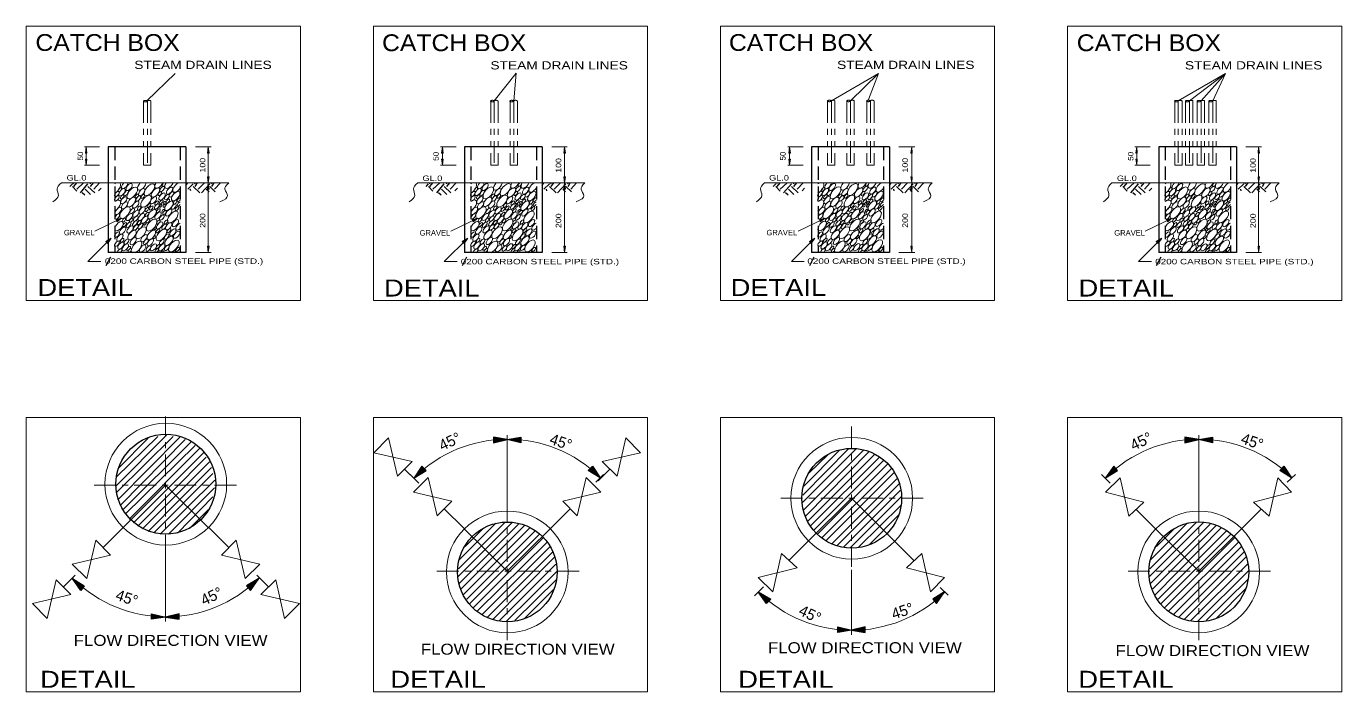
# Model space of a CAD drawing. Header units: inches. Extents: x 116 to 154.7, y -26.6 to -15.7.
# Drawn here: x 115.98 to 137.58, y -26.59 to -15.67 of the extents above; entities that cross this region are included whole.
import ezdxf
from ezdxf.enums import TextEntityAlignment as Align

# ---------------------------------------------------------------- set-up
doc = ezdxf.new("R2010")
doc.units = ezdxf.units.IN
doc.header["$LTSCALE"] = 0.072
for name, pattern in [('DASH_DOUBLE_DOT', [9.2, 5, -1.2, 0.3, -1.2, 0.3, -1.2]), ('DOT_DASHED', [7.7, 5, -1.2, 0.3, -1.2]), ('MEDIUM_DASHED', [4.5, 3, -1.5])]:
    doc.linetypes.add(name, pattern=pattern)
for name, color, linetype, lineweight in [('1', 7, 'Continuous', 13), ('10', 7, 'Continuous', 13), ('2', 7, 'Continuous', 13), ('3', 7, 'Continuous', 13), ('50', 7, 'Continuous', 25), ('63', 7, 'Continuous', 25)]:
    doc.layers.add(name, color=color, linetype=linetype, lineweight=lineweight)

msp = doc.modelspace()

# ---------------------------------------------------------------- hatches: boundary and pattern name
at = {"layer": '1'}
for points in [[(116.968, -17.648), (116.956, -17.752), (116.98, -17.752)], [(118.972, -17.648), (118.96, -17.752), (118.984, -17.752)], [(122.82, -17.648), (122.804, -17.752), (122.828, -17.752)], [(124.82, -17.648), (124.812, -17.752), (124.836, -17.752)], [(128.516, -17.648), (128.508, -17.752), (128.532, -17.752)], [(130.524, -17.648), (130.508, -17.752), (130.532, -17.752)], [(134.22, -17.648), (134.204, -17.752), (134.228, -17.752)], [(136.22, -17.648), (136.212, -17.752), (136.236, -17.752)], [(116.968, -17.948), (116.956, -17.848), (116.98, -17.848)], [(122.82, -17.948), (122.804, -17.848), (122.828, -17.848)], [(128.516, -17.948), (128.508, -17.848), (128.532, -17.848)], [(134.22, -17.948), (134.204, -17.848), (134.228, -17.848)], [(118.972, -18.24), (118.96, -18.14), (118.984, -18.14)], [(124.82, -18.24), (124.812, -18.14), (124.836, -18.14)], [(130.524, -18.24), (130.508, -18.14), (130.532, -18.14)], [(136.22, -18.24), (136.212, -18.14), (136.236, -18.14)], [(118.972, -18.24), (118.96, -18.344), (118.984, -18.344)], [(124.82, -18.24), (124.812, -18.344), (124.836, -18.344)], [(130.524, -18.24), (130.508, -18.344), (130.532, -18.344)], [(136.22, -18.24), (136.212, -18.344), (136.236, -18.344)], [(117.46, -18.84), (117.472, -18.88), (117.548, -18.816)], [(123.308, -18.84), (123.324, -18.88), (123.4, -18.816)], [(129.012, -18.84), (129.02, -18.88), (129.1, -18.816)], [(134.708, -18.84), (134.724, -18.88), (134.8, -18.816)], [(117.292, -19.2), (117.324, -19.232), (117.38, -19.148)], [(123.14, -19.2), (123.172, -19.232), (123.232, -19.148)], [(128.844, -19.2), (128.872, -19.232), (128.932, -19.148)], [(134.54, -19.2), (134.572, -19.232), (134.632, -19.148)], [(118.972, -19.384), (118.96, -19.28), (118.984, -19.28)], [(124.82, -19.384), (124.812, -19.28), (124.836, -19.28)], [(130.524, -19.384), (130.508, -19.28), (130.532, -19.28)], [(136.22, -19.384), (136.212, -19.28), (136.236, -19.28)]]:
    msp.add_hatch(color=256, dxfattribs=at).paths.add_polyline_path(points)
at = {"layer": '50'}
for points in [[(123.88, -22.452), (123.656, -22.416), (123.656, -22.504)], [(123.88, -22.452), (124.104, -22.416), (124.104, -22.504)], [(135.24, -22.452), (135.008, -22.416), (135.008, -22.504)], [(135.24, -22.452), (135.46, -22.416), (135.46, -22.504)], [(122.352, -23.08), (122.548, -22.96), (122.48, -22.888)], [(125.408, -23.08), (125.212, -22.96), (125.28, -22.888)], [(133.704, -23.08), (133.904, -22.96), (133.84, -22.888)], [(136.76, -23.08), (136.568, -22.96), (136.632, -22.888)], [(116.74, -24.736), (116.936, -24.856), (116.88, -24.928)], [(119.8, -24.736), (119.6, -24.856), (119.664, -24.928)], [(128, -24.952), (128.208, -25.072), (128.14, -25.144)], [(131.064, -24.952), (130.872, -25.072), (130.928, -25.144)], [(118.272, -25.368), (118.04, -25.404), (118.04, -25.312)], [(118.272, -25.368), (118.496, -25.404), (118.496, -25.312)], [(129.536, -25.584), (129.312, -25.62), (129.312, -25.528)], [(129.536, -25.584), (129.76, -25.62), (129.76, -25.528)]]:
    msp.add_hatch(color=256, dxfattribs=at).paths.add_polyline_path(points)

# ---------------------------------------------------------------- linework, layer by layer
at = {"layer": '1'}
for p, q in [((117.964, -16.892), (118.428, -16.44)), ((129.204, -16.892), (129.976, -16.44)), ((134.9, -16.892), (135.676, -16.44)), ((135.468, -16.892), (135.676, -16.44)), ((117.188, -17.648), (116.94, -17.648)), ((116.968, -17.648), (116.968, -17.948)), ((118.764, -17.648), (119.02, -17.648)), ((118.972, -17.648), (118.972, -19.384)), ((123.04, -17.648), (122.788, -17.648)), ((122.82, -17.648), (122.82, -17.948)), ((124.612, -17.648), (124.868, -17.648)), ((124.82, -17.648), (124.82, -19.384)), ((128.74, -17.648), (128.488, -17.648)), ((128.516, -17.648), (128.516, -17.948)), ((130.312, -17.648), (130.572, -17.648)), ((130.524, -17.648), (130.524, -19.384)), ((134.44, -17.648), (134.188, -17.648)), ((134.22, -17.648), (134.22, -17.948)), ((136.012, -17.648), (136.268, -17.648)), ((136.22, -17.648), (136.22, -19.384)), ((117.188, -17.948), (116.94, -17.948)), ((123.04, -17.948), (122.788, -17.948)), ((128.74, -17.948), (128.488, -17.948)), ((134.44, -17.948), (134.188, -17.948)), ((117.108, -19.032), (117.548, -18.816)), ((122.956, -19.032), (123.4, -18.816)), ((128.656, -19.032), (129.1, -18.816)), ((134.356, -19.032), (134.8, -18.816)), ((116.996, -19.528), (117.38, -19.148)), ((122.848, -19.528), (123.232, -19.148)), ((128.548, -19.528), (128.932, -19.148)), ((134.248, -19.528), (134.632, -19.148)), ((118.764, -19.384), (119.02, -19.384)), ((124.612, -19.384), (124.868, -19.384)), ((130.312, -19.384), (130.572, -19.384)), ((136.012, -19.384), (136.268, -19.384)), ((116.996, -19.528), (117.208, -19.528)), ((122.848, -19.528), (123.06, -19.528)), ((128.548, -19.528), (128.756, -19.528)), ((134.248, -19.528), (134.46, -19.528))]:
    msp.add_line(p, q, dxfattribs=at)
at = {"layer": '1', "linetype": 'DASH_DOUBLE_DOT'}
for p, q in [((117.908, -16.892), (117.908, -17.948)), ((118.028, -16.892), (118.028, -17.948)), ((123.612, -16.892), (123.612, -17.948)), ((123.732, -16.892), (123.732, -17.948)), ((123.928, -16.892), (123.928, -17.948)), ((124.048, -16.892), (124.048, -17.948)), ((129.14, -16.892), (129.14, -17.948)), ((129.26, -16.892), (129.26, -17.948)), ((129.46, -16.892), (129.46, -17.948)), ((129.58, -16.892), (129.58, -17.948)), ((129.784, -16.892), (129.784, -17.948)), ((129.904, -16.892), (129.904, -17.948)), ((134.844, -16.892), (134.844, -17.948)), ((134.964, -16.892), (134.964, -17.948)), ((135.02, -16.892), (135.02, -17.948)), ((135.14, -16.892), (135.14, -17.948)), ((135.212, -16.892), (135.212, -17.948)), ((135.332, -16.892), (135.332, -17.948)), ((135.404, -16.892), (135.404, -17.948)), ((135.524, -16.892), (135.524, -17.948)), ((118.028, -17.948), (117.908, -17.948)), ((123.732, -17.948), (123.612, -17.948)), ((124.048, -17.948), (123.928, -17.948)), ((124.048, -17.948), (123.928, -17.948)), ((124.048, -17.948), (123.932, -17.948)), ((129.26, -17.948), (129.14, -17.948)), ((129.58, -17.948), (129.46, -17.948)), ((129.904, -17.948), (129.784, -17.948)), ((129.904, -17.948), (129.784, -17.948)), ((134.964, -17.948), (134.844, -17.948)), ((135.14, -17.948), (135.02, -17.948)), ((135.332, -17.948), (135.212, -17.948)), ((135.332, -17.948), (135.212, -17.948)), ((135.524, -17.948), (135.404, -17.948)), ((135.524, -17.948), (135.404, -17.948))]:
    msp.add_line(p, q, dxfattribs=at)
at = {"layer": '1', "linetype": 'DOT_DASHED'}
for p, q in [((117.972, -16.892), (117.972, -17.948)), ((123.668, -16.892), (123.668, -17.948)), ((123.988, -16.892), (123.988, -17.948)), ((129.204, -16.892), (129.204, -17.948)), ((129.52, -16.892), (129.52, -17.948)), ((129.844, -16.892), (129.844, -17.948)), ((134.9, -16.892), (134.9, -17.948)), ((135.084, -16.892), (135.084, -17.948)), ((135.276, -16.892), (135.276, -17.948)), ((135.468, -16.892), (135.468, -17.948))]:
    msp.add_line(p, q, dxfattribs=at)
at = {"layer": '1', "linetype": 'MEDIUM_DASHED', "lineweight": 25}
for p, q in [((117.436, -17.648), (117.436, -19.384)), ((118.508, -17.648), (118.508, -19.384)), ((123.284, -17.648), (123.284, -19.384)), ((124.36, -17.648), (124.36, -19.384)), ((128.988, -17.648), (128.988, -19.384)), ((130.06, -17.648), (130.06, -19.384)), ((134.684, -17.648), (134.684, -19.384)), ((135.76, -17.648), (135.76, -19.384))]:
    msp.add_line(p, q, dxfattribs=at)
at = {"layer": '1', "lineweight": 25}
for p, q in [((118.604, -17.648), (118.604, -19.384)), ((124.456, -17.648), (124.456, -19.384)), ((130.156, -17.648), (130.156, -19.384)), ((135.856, -17.648), (135.856, -19.384)), ((118.604, -19.384), (117.328, -19.384)), ((124.456, -19.384), (123.18, -19.384)), ((130.156, -19.384), (128.876, -19.384)), ((135.856, -19.384), (134.58, -19.384)), ((117.364, -19.456), (117.292, -19.6)), ((123.212, -19.456), (123.14, -19.6)), ((128.916, -19.456), (128.844, -19.6)), ((134.612, -19.456), (134.54, -19.6))]:
    msp.add_line(p, q, dxfattribs=at)
at = {"layer": '1'}
for points in [[(120.484, -15.668), (115.984, -15.668), (115.984, -20.168), (120.484, -20.168)], [(126.184, -15.668), (121.684, -15.668), (121.684, -20.168), (126.184, -20.168)], [(131.884, -15.668), (127.384, -15.668), (127.384, -20.168), (131.884, -20.168)], [(137.584, -15.668), (133.084, -15.668), (133.084, -20.168), (137.584, -20.168)], [(116.968, -17.648), (116.956, -17.752), (116.98, -17.752)], [(118.972, -17.648), (118.96, -17.752), (118.984, -17.752)], [(122.82, -17.648), (122.804, -17.752), (122.828, -17.752)], [(124.82, -17.648), (124.812, -17.752), (124.836, -17.752)], [(128.516, -17.648), (128.508, -17.752), (128.532, -17.752)], [(130.524, -17.648), (130.508, -17.752), (130.532, -17.752)], [(134.22, -17.648), (134.204, -17.752), (134.228, -17.752)], [(136.22, -17.648), (136.212, -17.752), (136.236, -17.752)], [(116.968, -17.948), (116.956, -17.848), (116.98, -17.848)], [(122.82, -17.948), (122.804, -17.848), (122.828, -17.848)], [(128.516, -17.948), (128.508, -17.848), (128.532, -17.848)], [(134.22, -17.948), (134.204, -17.848), (134.228, -17.848)], [(118.972, -18.24), (118.96, -18.14), (118.984, -18.14)], [(124.82, -18.24), (124.812, -18.14), (124.836, -18.14)], [(130.524, -18.24), (130.508, -18.14), (130.532, -18.14)], [(136.22, -18.24), (136.212, -18.14), (136.236, -18.14)], [(118.972, -18.24), (118.96, -18.344), (118.984, -18.344)], [(124.82, -18.24), (124.812, -18.344), (124.836, -18.344)], [(130.524, -18.24), (130.508, -18.344), (130.532, -18.344)], [(136.22, -18.24), (136.212, -18.344), (136.236, -18.344)], [(117.46, -18.84), (117.472, -18.88), (117.548, -18.816)], [(123.308, -18.84), (123.324, -18.88), (123.4, -18.816)], [(129.012, -18.84), (129.02, -18.88), (129.1, -18.816)], [(134.708, -18.84), (134.724, -18.88), (134.8, -18.816)], [(117.292, -19.2), (117.324, -19.232), (117.38, -19.148)], [(123.14, -19.2), (123.172, -19.232), (123.232, -19.148)], [(128.844, -19.2), (128.872, -19.232), (128.932, -19.148)], [(134.54, -19.2), (134.572, -19.232), (134.632, -19.148)], [(118.972, -19.384), (118.96, -19.28), (118.984, -19.28)], [(124.82, -19.384), (124.812, -19.28), (124.836, -19.28)], [(130.524, -19.384), (130.508, -19.28), (130.532, -19.28)], [(136.22, -19.384), (136.212, -19.28), (136.236, -19.28)], [(120.484, -22.092), (115.984, -22.092), (115.984, -26.592), (120.484, -26.592)], [(126.184, -22.092), (121.684, -22.092), (121.684, -26.592), (126.184, -26.592)], [(131.884, -22.092), (127.384, -22.092), (127.384, -26.592), (131.884, -26.592)], [(137.584, -22.092), (133.084, -22.092), (133.084, -26.592), (137.584, -26.592)]]:
    msp.add_lwpolyline(points, close=True, dxfattribs=at)
for points in [[(123.668, -16.892), (124.028, -16.436), (123.988, -16.892)], [(129.516, -16.892), (129.976, -16.44), (129.812, -16.872)], [(135.084, -16.892), (135.676, -16.44), (135.276, -16.892)]]:
    msp.add_lwpolyline(points, dxfattribs=at)
at = {"layer": '1', "lineweight": 25}
for points in [[(118.604, -17.648), (117.328, -17.648), (117.328, -19.384)], [(124.456, -17.648), (123.18, -17.648), (123.18, -19.384)], [(130.156, -17.648), (128.876, -17.648), (128.876, -19.384)], [(135.856, -17.648), (134.58, -17.648), (134.58, -19.384)]]:
    msp.add_lwpolyline(points, dxfattribs=at)
at = {"layer": '1', "linetype": 'DASH_DOUBLE_DOT'}
for centre in [(117.93977, -16.89609), (123.63634, -16.89478), (123.95434, -16.89478), (129.17026, -16.89368), (129.48826, -16.89368), (129.81226, -16.89368), (134.87096, -16.89541), (135.05096, -16.89541), (135.24296, -16.89541), (135.43496, -16.89541)]:
    msp.add_ellipse(centre, major_axis=(0.03, 0), ratio=0.4, dxfattribs=at)
for centre in [(117.99977, -16.89609), (123.69634, -16.89478), (124.01434, -16.89478), (129.23026, -16.89368), (129.54826, -16.89368), (129.87226, -16.89368), (134.93096, -16.89541), (135.11096, -16.89541), (135.30296, -16.89541), (135.49496, -16.89541)]:
    msp.add_ellipse(centre, major_axis=(0.03, 0), ratio=0.4, start_param=6.28318531, end_param=9.42477796, dxfattribs=at)
at = {"layer": '1'}
for centre, major_axis, start_param, end_param in [((117.44431, -18.32698), (0.075, 0.09), 4.07414273, 6.08554597), ((117.44431, -18.32698), (0.075, 0.09), 0.98722159, 1.12820357), ((117.60009, -18.27749), (0.045, 0.054), 1.39907833, 5.67368918), ((117.88042, -18.28077), (0.06, 0.072), 1.50488406, 5.56788349), ((118.16242, -18.25077), (0.06, 0.072), 1.90558858, 5.16717897), ((118.24315, -18.26478), (0.02531, 0.03037), 1.36145771, 5.71130985), ((118.33042, -18.25077), (0.06, 0.072), 1.90558858, 5.16717897), ((118.45912, -18.31566), (0.06, 0.072), 0.22098152, 4.98136477), ((123.29088, -18.32567), (0.075, 0.09), 4.07414273, 6.08554597), ((123.29088, -18.32567), (0.075, 0.09), 0.98722159, 1.12820357), ((123.44666, -18.27618), (0.045, 0.054), 1.39907833, 5.67368918), ((123.72699, -18.27946), (0.06, 0.072), 1.50488406, 5.56788349), ((124.00899, -18.24946), (0.06, 0.072), 1.90558858, 5.16717897), ((124.08972, -18.26348), (0.02531, 0.03037), 1.36145771, 5.71130985), ((124.17699, -18.24946), (0.06, 0.072), 1.90558858, 5.16717897), ((124.30569, -18.31436), (0.06, 0.072), 0.22098152, 4.98136477), ((128.9928, -18.32456), (0.075, 0.09), 4.07414273, 6.08554597), ((128.9928, -18.32456), (0.075, 0.09), 0.98722159, 1.12820357), ((129.14857, -18.27507), (0.045, 0.054), 1.39907833, 5.67368918), ((129.4289, -18.27836), (0.06, 0.072), 1.50488406, 5.56788349), ((129.7109, -18.24836), (0.06, 0.072), 1.90558858, 5.16717897), ((129.79164, -18.26237), (0.02531, 0.03037), 1.36145771, 5.71130985), ((129.8789, -18.24836), (0.06, 0.072), 1.90558858, 5.16717897), ((130.0076, -18.31325), (0.06, 0.072), 0.22098152, 4.98136477), ((134.69351, -18.32629), (0.075, 0.09), 4.07414273, 6.08554597), ((134.69351, -18.32629), (0.075, 0.09), 0.98722159, 1.12820357), ((134.84928, -18.2768), (0.045, 0.054), 1.39907833, 5.67368918), ((135.12961, -18.28008), (0.06, 0.072), 1.50488406, 5.56788349), ((135.41161, -18.25008), (0.06, 0.072), 1.90558858, 5.16717897), ((135.49235, -18.2641), (0.02531, 0.03037), 1.36145771, 5.71130985), ((135.57961, -18.25008), (0.06, 0.072), 1.90558858, 5.16717897), ((135.70831, -18.31498), (0.06, 0.072), 0.22098152, 4.98136477), ((117.44446, -18.61786), (0.075, 0.09), 4.07249426, 7.41303739), ((118.48858, -18.51767), (0.02531, 0.03037), 0.22979732, 4.97254902), ((118.48858, -18.58967), (0.02531, 0.03037), 0.22979732, 4.97254902), ((123.29103, -18.61655), (0.075, 0.09), 4.07249426, 7.41303739), ((124.33515, -18.51637), (0.02531, 0.03037), 0.22979732, 4.97254902), ((124.33515, -18.58837), (0.02531, 0.03037), 0.22979732, 4.97254902), ((128.99294, -18.61545), (0.075, 0.09), 4.07249426, 7.41303739), ((130.03707, -18.51526), (0.02531, 0.03037), 0.22979732, 4.97254902), ((130.03707, -18.58726), (0.02531, 0.03037), 0.22979732, 4.97254902), ((134.69365, -18.61717), (0.075, 0.09), 4.07249426, 7.41303739), ((135.73778, -18.51699), (0.02531, 0.03037), 0.22979732, 4.97254902), ((135.73778, -18.58899), (0.02531, 0.03037), 0.22979732, 4.97254902), ((118.48923, -18.95755), (0.045, 0.054), 0.62818826, 4.57415803), ((124.3358, -18.95624), (0.045, 0.054), 0.62818826, 4.57415803), ((130.03771, -18.95513), (0.045, 0.054), 0.62818826, 4.57415803), ((135.73842, -18.95686), (0.045, 0.054), 0.62818826, 4.57415803), ((117.79569, -19.2919), (0.075, 0.09), 3.79750455, 9.55844832), ((123.64225, -19.29059), (0.075, 0.09), 3.79750455, 9.55844832), ((129.34417, -19.28948), (0.075, 0.09), 3.79750455, 9.55844832), ((135.04488, -19.29121), (0.075, 0.09), 3.79750455, 9.55844832), ((117.51493, -19.36464), (-0.03375, -0.0405), 1.45464588, 5.61812168), ((118.21242, -19.38505), (0.02531, 0.03037), 5.07548708, 8.28046573), ((118.40442, -19.38505), (0.02531, 0.03037), 5.07548708, 8.28046573), ((123.3615, -19.36333), (0.03375, 0.0405), 4.59623853, 8.75971433), ((124.05899, -19.38374), (0.02531, 0.03037), 5.07548708, 8.28046573), ((124.25099, -19.38374), (0.02531, 0.03037), 5.07548708, 8.28046573), ((129.06341, -19.36222), (0.03375, 0.0405), 4.59623853, 8.75971433), ((129.76091, -19.38264), (0.02531, 0.03037), 5.07548708, 8.28046573), ((129.95291, -19.38264), (0.02531, 0.03037), 5.07548708, 8.28046573), ((134.76412, -19.36395), (0.03375, 0.0405), 4.59623853, 8.75971433), ((135.46161, -19.38436), (0.02531, 0.03037), 5.07548708, 8.28046573), ((135.65361, -19.38436), (0.02531, 0.03037), 5.07548708, 8.28046573)]:
    msp.add_ellipse(centre, major_axis=major_axis, ratio=0.5, start_param=start_param, end_param=end_param, dxfattribs=at)
for centre, major_axis in [((117.51904, -18.35014), (0.02531, 0.03037)), ((117.55608, -18.3912), (0.045, 0.054)), ((117.62491, -18.40606), (0.03375, 0.0405)), ((117.67209, -18.30749), (0.045, 0.054)), ((117.72369, -18.4039), (0.075, 0.09)), ((117.88008, -18.3912), (0.045, 0.054)), ((118.00569, -18.3499), (0.075, 0.09)), ((118.10465, -18.39763), (0.06, 0.072)), ((118.21291, -18.34006), (0.03375, 0.0405)), ((118.33608, -18.3672), (0.045, 0.054)), ((123.36561, -18.34883), (0.02531, 0.03037)), ((123.40265, -18.38989), (0.045, 0.054)), ((123.47148, -18.40475), (0.03375, 0.0405)), ((123.51866, -18.30618), (0.045, 0.054)), ((123.57025, -18.40259), (0.075, 0.09)), ((123.72665, -18.38989), (0.045, 0.054)), ((123.85225, -18.34859), (0.075, 0.09)), ((123.95122, -18.39633), (0.06, 0.072)), ((124.05948, -18.33875), (0.03375, 0.0405)), ((124.18265, -18.36589), (0.045, 0.054)), ((129.06753, -18.34773), (0.02531, 0.03037)), ((129.10457, -18.38878), (0.045, 0.054)), ((129.17339, -18.40365), (0.03375, 0.0405)), ((129.22057, -18.30507), (0.045, 0.054)), ((129.27217, -18.40148), (0.075, 0.09)), ((129.42857, -18.38878), (0.045, 0.054)), ((129.55417, -18.34748), (0.075, 0.09)), ((129.65314, -18.39522), (0.06, 0.072)), ((129.76139, -18.33765), (0.03375, 0.0405)), ((129.88457, -18.36478), (0.045, 0.054)), ((134.76824, -18.34946), (0.02531, 0.03037)), ((134.80527, -18.39051), (0.045, 0.054)), ((134.8741, -18.40537), (0.03375, 0.0405)), ((134.92128, -18.3068), (0.045, 0.054)), ((134.97288, -18.40321), (0.075, 0.09)), ((135.12927, -18.39051), (0.045, 0.054)), ((135.25488, -18.34921), (0.075, 0.09)), ((135.35385, -18.39695), (0.06, 0.072)), ((135.4621, -18.33937), (0.03375, 0.0405)), ((135.58527, -18.36651), (0.045, 0.054)), ((117.46893, -18.42168), (0.03375, 0.0405)), ((117.46893, -18.49368), (0.03375, 0.0405)), ((117.55752, -18.46804), (0.02531, 0.03037)), ((117.58507, -18.52375), (0.045, 0.054)), ((117.59808, -18.6072), (0.045, 0.054)), ((117.71177, -18.55209), (0.06, 0.072)), ((117.78168, -18.59493), (0.045, 0.054)), ((117.79752, -18.45604), (0.02531, 0.03037)), ((117.82291, -18.49606), (0.03375, 0.0405)), ((117.95087, -18.53902), (0.075, 0.09)), ((117.89765, -18.45999), (0.02531, 0.03037)), ((117.99965, -18.60999), (0.02531, 0.03037)), ((118.07208, -18.5232), (0.045, 0.054)), ((118.12565, -18.56799), (0.02531, 0.03037)), ((118.17552, -18.41404), (0.02531, 0.03037)), ((118.21368, -18.46293), (0.045, 0.054)), ((118.2017, -18.55046), (0.02531, 0.03037)), ((118.25249, -18.56657), (0.01898, 0.02278)), ((118.291, -18.47192), (0.03375, 0.0405)), ((118.32665, -18.61363), (0.06, 0.072)), ((118.30877, -18.53893), (0.02531, 0.03037)), ((118.36693, -18.42864), (0.03375, 0.0405)), ((118.43828, -18.45644), (0.06, 0.072)), ((118.42858, -18.55367), (0.02531, 0.03037)), ((123.31549, -18.42037), (0.03375, 0.0405)), ((123.31549, -18.49237), (0.03375, 0.0405)), ((123.40409, -18.46674), (0.02531, 0.03037)), ((123.43164, -18.52245), (0.045, 0.054)), ((123.44465, -18.60589), (0.045, 0.054)), ((123.55834, -18.55078), (0.06, 0.072)), ((123.62825, -18.59363), (0.045, 0.054)), ((123.64409, -18.45474), (0.02531, 0.03037)), ((123.66948, -18.49475), (0.03375, 0.0405)), ((123.79744, -18.53771), (0.075, 0.09)), ((123.74422, -18.45868), (0.02531, 0.03037)), ((123.84622, -18.60868), (0.02531, 0.03037)), ((123.91865, -18.52189), (0.045, 0.054)), ((123.9735, -18.62533), (0.03375, 0.0405)), ((123.97222, -18.56668), (0.02531, 0.03037)), ((124.02209, -18.41274), (0.02531, 0.03037)), ((124.06025, -18.46163), (0.045, 0.054)), ((124.04827, -18.54916), (0.02531, 0.03037)), ((124.09906, -18.56526), (0.01898, 0.02278)), ((124.13757, -18.47061), (0.03375, 0.0405)), ((124.17322, -18.61233), (0.06, 0.072)), ((124.15534, -18.53762), (0.02531, 0.03037)), ((124.2135, -18.42733), (0.03375, 0.0405)), ((124.28485, -18.45513), (0.06, 0.072)), ((124.27515, -18.55237), (0.02531, 0.03037)), ((129.01741, -18.41927), (0.03375, 0.0405)), ((129.01741, -18.49127), (0.03375, 0.0405)), ((129.106, -18.46563), (0.02531, 0.03037)), ((129.13356, -18.52134), (0.045, 0.054)), ((129.14657, -18.60478), (0.045, 0.054)), ((129.26026, -18.54968), (0.06, 0.072)), ((129.33016, -18.59252), (0.045, 0.054)), ((129.346, -18.45363), (0.02531, 0.03037)), ((129.37139, -18.49365), (0.03375, 0.0405)), ((129.49936, -18.5366), (0.075, 0.09)), ((129.44613, -18.45758), (0.02531, 0.03037)), ((129.54813, -18.60758), (0.02531, 0.03037)), ((129.62057, -18.52078), (0.045, 0.054)), ((129.67541, -18.62422), (0.03375, 0.0405)), ((129.67413, -18.56558), (0.02531, 0.03037)), ((129.724, -18.41163), (0.02531, 0.03037)), ((129.76216, -18.46052), (0.045, 0.054)), ((129.75018, -18.54805), (0.02531, 0.03037)), ((129.80097, -18.56416), (0.01898, 0.02278)), ((129.83949, -18.46951), (0.03375, 0.0405)), ((129.87514, -18.61122), (0.06, 0.072)), ((129.85725, -18.53652), (0.02531, 0.03037)), ((129.91541, -18.42622), (0.03375, 0.0405)), ((129.98677, -18.45403), (0.06, 0.072)), ((129.95339, -18.62565), (0.03375, 0.0405)), ((129.97707, -18.55126), (0.02531, 0.03037)), ((134.71812, -18.421), (0.03375, 0.0405)), ((134.71812, -18.493), (0.03375, 0.0405)), ((134.80671, -18.46736), (0.02531, 0.03037)), ((134.83427, -18.52307), (0.045, 0.054)), ((134.84727, -18.60651), (0.045, 0.054)), ((134.96096, -18.55141), (0.06, 0.072)), ((135.03087, -18.59425), (0.045, 0.054)), ((135.04671, -18.45536), (0.02531, 0.03037)), ((135.0721, -18.49537), (0.03375, 0.0405)), ((135.20007, -18.53833), (0.075, 0.09)), ((135.14684, -18.4593), (0.02531, 0.03037)), ((135.24884, -18.6093), (0.02531, 0.03037)), ((135.32127, -18.52251), (0.045, 0.054)), ((135.37484, -18.5673), (0.02531, 0.03037)), ((135.42471, -18.41336), (0.02531, 0.03037)), ((135.46287, -18.46225), (0.045, 0.054)), ((135.45089, -18.54978), (0.02531, 0.03037)), ((135.50168, -18.56589), (0.01898, 0.02278)), ((135.5402, -18.47123), (0.03375, 0.0405)), ((135.57585, -18.61295), (0.06, 0.072)), ((135.55796, -18.53825), (0.02531, 0.03037)), ((135.61612, -18.42795), (0.03375, 0.0405)), ((135.68747, -18.45576), (0.06, 0.072)), ((135.67778, -18.55299), (0.02531, 0.03037)), ((117.47797, -18.79023), (0.03375, 0.0405)), ((117.49507, -18.69775), (0.045, 0.054)), ((117.60369, -18.7279), (0.075, 0.09)), ((117.67507, -18.79975), (0.045, 0.054)), ((117.72397, -18.70023), (0.03375, 0.0405)), ((117.78408, -18.7452), (0.045, 0.054)), ((117.78091, -18.82606), (0.03375, 0.0405)), ((117.83765, -18.65199), (0.02531, 0.03037)), ((117.87307, -18.79975), (0.045, 0.054)), ((117.88507, -18.69175), (0.045, 0.054)), ((117.92693, -18.84275), (0.045, 0.054)), ((117.96365, -18.67599), (0.02531, 0.03037)), ((117.96552, -18.75604), (0.02531, 0.03037)), ((118.05065, -18.75163), (0.06, 0.072)), ((118.03565, -18.65199), (0.02531, 0.03037)), ((118.12693, -18.62664), (0.03375, 0.0405)), ((118.14768, -18.77493), (0.045, 0.054)), ((118.15277, -18.69493), (0.02531, 0.03037)), ((118.21093, -18.80664), (0.03375, 0.0405)), ((118.19171, -18.61387), (0.01898, 0.02278)), ((118.23176, -18.69724), (0.01898, 0.02278)), ((118.25352, -18.72604), (0.02531, 0.03037)), ((118.25249, -18.61457), (0.01898, 0.02278)), ((118.32408, -18.7272), (0.045, 0.054)), ((118.38969, -18.7999), (0.075, 0.09)), ((118.40491, -18.62806), (0.03375, 0.0405)), ((118.45858, -18.66167), (0.02531, 0.03037)), ((123.32454, -18.78893), (0.03375, 0.0405)), ((123.34164, -18.69645), (0.045, 0.054)), ((123.45025, -18.72659), (0.075, 0.09)), ((123.52164, -18.79845), (0.045, 0.054)), ((123.57054, -18.69893), (0.03375, 0.0405)), ((123.63065, -18.74389), (0.045, 0.054)), ((123.62748, -18.82475), (0.03375, 0.0405)), ((123.68422, -18.65068), (0.02531, 0.03037)), ((123.71964, -18.79845), (0.045, 0.054)), ((123.73164, -18.69045), (0.045, 0.054)), ((123.7735, -18.84144), (0.045, 0.054)), ((123.81022, -18.67468), (0.02531, 0.03037)), ((123.81209, -18.75474), (0.02531, 0.03037)), ((123.89722, -18.75033), (0.06, 0.072)), ((123.88222, -18.65068), (0.02531, 0.03037)), ((123.99425, -18.77363), (0.045, 0.054)), ((123.99934, -18.69362), (0.02531, 0.03037)), ((124.0575, -18.80533), (0.03375, 0.0405)), ((124.03828, -18.61256), (0.01898, 0.02278)), ((124.07833, -18.69594), (0.01898, 0.02278)), ((124.10009, -18.72474), (0.02531, 0.03037)), ((124.09906, -18.61326), (0.01898, 0.02278)), ((124.17065, -18.72589), (0.045, 0.054)), ((124.23625, -18.79859), (0.075, 0.09)), ((124.25148, -18.62675), (0.03375, 0.0405)), ((124.30515, -18.66037), (0.02531, 0.03037)), ((129.02646, -18.78782), (0.03375, 0.0405)), ((129.04356, -18.69534), (0.045, 0.054)), ((129.15217, -18.72548), (0.075, 0.09)), ((129.22356, -18.79734), (0.045, 0.054)), ((129.27246, -18.69782), (0.03375, 0.0405)), ((129.33257, -18.74278), (0.045, 0.054)), ((129.32939, -18.82365), (0.03375, 0.0405)), ((129.38613, -18.64958), (0.02531, 0.03037)), ((129.42156, -18.79734), (0.045, 0.054)), ((129.43356, -18.68934), (0.045, 0.054)), ((129.47542, -18.84033), (0.045, 0.054)), ((129.51213, -18.67358), (0.02531, 0.03037)), ((129.514, -18.75363), (0.02531, 0.03037)), ((129.59914, -18.74922), (0.06, 0.072)), ((129.58413, -18.64958), (0.02531, 0.03037)), ((129.69616, -18.77252), (0.045, 0.054)), ((129.70125, -18.69252), (0.02531, 0.03037)), ((129.75941, -18.80422), (0.03375, 0.0405)), ((129.7402, -18.61146), (0.01898, 0.02278)), ((129.78025, -18.69483), (0.01898, 0.02278)), ((129.802, -18.72363), (0.02531, 0.03037)), ((129.80097, -18.61216), (0.01898, 0.02278)), ((129.87257, -18.72478), (0.045, 0.054)), ((129.93817, -18.79748), (0.075, 0.09)), ((130.00707, -18.65926), (0.02531, 0.03037)), ((134.72717, -18.78955), (0.03375, 0.0405)), ((134.74427, -18.69707), (0.045, 0.054)), ((134.85288, -18.72721), (0.075, 0.09)), ((134.92427, -18.79907), (0.045, 0.054)), ((134.97317, -18.69955), (0.03375, 0.0405)), ((135.03327, -18.74451), (0.045, 0.054)), ((135.0301, -18.82537), (0.03375, 0.0405)), ((135.08684, -18.6513), (0.02531, 0.03037)), ((135.12227, -18.79907), (0.045, 0.054)), ((135.13427, -18.69107), (0.045, 0.054)), ((135.17613, -18.84206), (0.045, 0.054)), ((135.21284, -18.6753), (0.02531, 0.03037)), ((135.21471, -18.75536), (0.02531, 0.03037)), ((135.29985, -18.75095), (0.06, 0.072)), ((135.28484, -18.6513), (0.02531, 0.03037)), ((135.37612, -18.62595), (0.03375, 0.0405)), ((135.39687, -18.77425), (0.045, 0.054)), ((135.40196, -18.69425), (0.02531, 0.03037)), ((135.46012, -18.80595), (0.03375, 0.0405)), ((135.44091, -18.61318), (0.01898, 0.02278)), ((135.48095, -18.69656), (0.01898, 0.02278)), ((135.50271, -18.72536), (0.02531, 0.03037)), ((135.50168, -18.61389), (0.01898, 0.02278)), ((135.57327, -18.72651), (0.045, 0.054)), ((135.63888, -18.79921), (0.075, 0.09)), ((135.6541, -18.62737), (0.03375, 0.0405)), ((135.70778, -18.66099), (0.02531, 0.03037)), ((117.50465, -18.94963), (0.06, 0.072)), ((117.56707, -19.02175), (0.045, 0.054)), ((117.58565, -18.84999), (0.02531, 0.03037)), ((117.59952, -18.92404), (0.02531, 0.03037)), ((117.66493, -18.92664), (0.03375, 0.0405)), ((117.68808, -19.0032), (0.045, 0.054)), ((117.72065, -19.09363), (0.06, 0.072)), ((117.70565, -18.84999), (0.02531, 0.03037)), ((117.76826, -18.90325), (0.03375, 0.0405)), ((117.78091, -18.97006), (0.03375, 0.0405)), ((117.86769, -19.0579), (0.075, 0.09)), ((117.83728, -18.8909), (0.02531, 0.03037)), ((117.85693, -18.95064), (0.03375, 0.0405)), ((117.93176, -18.90724), (0.01898, 0.02278)), ((118.04169, -18.9319), (0.075, 0.09)), ((117.98352, -18.86404), (0.02531, 0.03037)), ((118.03865, -19.09363), (0.06, 0.072)), ((118.09939, -18.98451), (0.01898, 0.02278)), ((118.20369, -19.0939), (0.075, 0.09)), ((118.14552, -19.02604), (0.02531, 0.03037)), ((118.17408, -18.9372), (0.045, 0.054)), ((118.15277, -18.88093), (0.02531, 0.03037)), ((118.24597, -18.95823), (0.03375, 0.0405)), ((118.27877, -18.88093), (0.02531, 0.03037)), ((118.32307, -18.94975), (0.045, 0.054)), ((118.32658, -19.02167), (0.02531, 0.03037)), ((118.39008, -19.0512), (0.045, 0.054)), ((118.43336, -18.89988), (0.045, 0.054)), ((123.35122, -18.94833), (0.06, 0.072)), ((123.41364, -19.02045), (0.045, 0.054)), ((123.43222, -18.84868), (0.02531, 0.03037)), ((123.44609, -18.92274), (0.02531, 0.03037)), ((123.5115, -18.92533), (0.03375, 0.0405)), ((123.53465, -19.00189), (0.045, 0.054)), ((123.56722, -19.09233), (0.06, 0.072)), ((123.55222, -18.84868), (0.02531, 0.03037)), ((123.61483, -18.90194), (0.03375, 0.0405)), ((123.62748, -18.96875), (0.03375, 0.0405)), ((123.71425, -19.05659), (0.075, 0.09)), ((123.68385, -18.88959), (0.02531, 0.03037)), ((123.7035, -18.94933), (0.03375, 0.0405)), ((123.77833, -18.90594), (0.01898, 0.02278)), ((123.88825, -18.93059), (0.075, 0.09)), ((123.83009, -18.86274), (0.02531, 0.03037)), ((123.88522, -19.09233), (0.06, 0.072)), ((123.94596, -18.9832), (0.01898, 0.02278)), ((124.05025, -19.09259), (0.075, 0.09)), ((123.99209, -19.02474), (0.02531, 0.03037)), ((124.02065, -18.93589), (0.045, 0.054)), ((123.99934, -18.87962), (0.02531, 0.03037)), ((124.09254, -18.95693), (0.03375, 0.0405)), ((124.12534, -18.87962), (0.02531, 0.03037)), ((124.16964, -18.94845), (0.045, 0.054)), ((124.17315, -19.02037), (0.02531, 0.03037)), ((124.23665, -19.04989), (0.045, 0.054)), ((124.27993, -18.89857), (0.045, 0.054)), ((129.05314, -18.94722), (0.06, 0.072)), ((129.11556, -19.01934), (0.045, 0.054)), ((129.13413, -18.84758), (0.02531, 0.03037)), ((129.148, -18.92163), (0.02531, 0.03037)), ((129.21341, -18.92422), (0.03375, 0.0405)), ((129.23657, -19.00078), (0.045, 0.054)), ((129.26914, -19.09122), (0.06, 0.072)), ((129.25413, -18.84758), (0.02531, 0.03037)), ((129.31675, -18.90083), (0.03375, 0.0405)), ((129.32939, -18.96765), (0.03375, 0.0405)), ((129.41617, -19.05548), (0.075, 0.09)), ((129.38576, -18.88848), (0.02531, 0.03037)), ((129.40541, -18.94822), (0.03375, 0.0405)), ((129.48025, -18.90483), (0.01898, 0.02278)), ((129.59017, -18.92948), (0.075, 0.09)), ((129.532, -18.86163), (0.02531, 0.03037)), ((129.58714, -19.09122), (0.06, 0.072)), ((129.64787, -18.98209), (0.01898, 0.02278)), ((129.75217, -19.09148), (0.075, 0.09)), ((129.694, -19.02363), (0.02531, 0.03037)), ((129.72257, -18.93478), (0.045, 0.054)), ((129.70125, -18.87852), (0.02531, 0.03037)), ((129.79446, -18.95582), (0.03375, 0.0405)), ((129.82725, -18.87852), (0.02531, 0.03037)), ((129.87156, -18.94734), (0.045, 0.054)), ((129.87507, -19.01926), (0.02531, 0.03037)), ((129.93857, -19.04878), (0.045, 0.054)), ((129.98185, -18.89746), (0.045, 0.054)), ((134.75385, -18.94895), (0.06, 0.072)), ((134.81627, -19.02107), (0.045, 0.054)), ((134.83484, -18.8493), (0.02531, 0.03037)), ((134.84871, -18.92336), (0.02531, 0.03037)), ((134.91412, -18.92595), (0.03375, 0.0405)), ((134.93727, -19.00251), (0.045, 0.054)), ((134.96985, -19.09295), (0.06, 0.072)), ((134.95484, -18.8493), (0.02531, 0.03037)), ((135.01746, -18.90256), (0.03375, 0.0405)), ((135.0301, -18.96937), (0.03375, 0.0405)), ((135.11688, -19.05721), (0.075, 0.09)), ((135.08647, -18.89021), (0.02531, 0.03037)), ((135.10612, -18.94995), (0.03375, 0.0405)), ((135.18095, -18.90656), (0.01898, 0.02278)), ((135.29088, -18.93121), (0.075, 0.09)), ((135.23271, -18.86336), (0.02531, 0.03037)), ((135.28785, -19.09295), (0.06, 0.072)), ((135.34858, -18.98382), (0.01898, 0.02278)), ((135.45288, -19.09321), (0.075, 0.09)), ((135.39471, -19.02536), (0.02531, 0.03037)), ((135.42327, -18.93651), (0.045, 0.054)), ((135.40196, -18.88025), (0.02531, 0.03037)), ((135.49517, -18.95755), (0.03375, 0.0405)), ((135.52796, -18.88025), (0.02531, 0.03037)), ((135.57227, -18.94907), (0.045, 0.054)), ((135.57578, -19.02099), (0.02531, 0.03037)), ((135.63927, -19.05051), (0.045, 0.054)), ((135.68256, -18.89919), (0.045, 0.054)), ((117.47293, -19.08864), (0.03375, 0.0405)), ((117.47293, -19.23864), (0.03375, 0.0405)), ((117.52008, -19.1412), (0.045, 0.054)), ((117.53707, -19.26775), (0.045, 0.054)), ((117.55752, -19.18204), (0.02531, 0.03037)), ((117.62893, -19.20264), (0.03375, 0.0405)), ((117.73968, -19.19493), (0.045, 0.054)), ((117.91608, -19.1472), (0.045, 0.054)), ((117.94891, -19.20406), (0.03375, 0.0405)), ((118.02168, -19.21293), (0.045, 0.054)), ((118.08776, -19.12924), (0.01898, 0.02278)), ((118.21093, -19.20864), (0.03375, 0.0405)), ((118.28893, -19.11864), (0.03375, 0.0405)), ((118.32665, -19.18963), (0.06, 0.072)), ((118.40769, -19.2739), (0.075, 0.09)), ((118.45323, -19.08955), (0.045, 0.054)), ((123.3195, -19.08733), (0.03375, 0.0405)), ((123.3195, -19.23733), (-0.03375, -0.0405)), ((123.36665, -19.13989), (0.045, 0.054)), ((123.38364, -19.26645), (0.045, 0.054)), ((123.40409, -19.18074), (0.02531, 0.03037)), ((123.4755, -19.20133), (0.03375, 0.0405)), ((123.58625, -19.19363), (0.045, 0.054)), ((123.76265, -19.14589), (0.045, 0.054)), ((123.79548, -19.20275), (0.03375, 0.0405)), ((123.86825, -19.21163), (0.045, 0.054)), ((123.93433, -19.12794), (0.01898, 0.02278)), ((124.0575, -19.20733), (0.03375, 0.0405)), ((124.1355, -19.11733), (0.03375, 0.0405)), ((124.17322, -19.18833), (0.06, 0.072)), ((124.25425, -19.27259), (0.075, 0.09)), ((124.2998, -19.08824), (0.045, 0.054)), ((129.02141, -19.08622), (-0.03375, -0.0405)), ((129.02141, -19.23622), (0.03375, 0.0405)), ((129.06857, -19.13878), (0.045, 0.054)), ((129.08556, -19.26534), (0.045, 0.054)), ((129.106, -19.17963), (0.02531, 0.03037)), ((129.17741, -19.20022), (0.03375, 0.0405)), ((129.28816, -19.19252), (0.045, 0.054)), ((129.46457, -19.14478), (0.045, 0.054)), ((129.49739, -19.20165), (0.03375, 0.0405)), ((129.57016, -19.21052), (0.045, 0.054)), ((129.63625, -19.12683), (0.01898, 0.02278)), ((129.75941, -19.20622), (0.03375, 0.0405)), ((129.83741, -19.11622), (0.03375, 0.0405)), ((129.87514, -19.18722), (0.06, 0.072)), ((129.95617, -19.27148), (0.075, 0.09)), ((130.00171, -19.08713), (0.045, 0.054)), ((134.72212, -19.08795), (-0.03375, -0.0405)), ((134.72212, -19.23795), (0.03375, 0.0405)), ((134.76927, -19.14051), (0.045, 0.054)), ((134.78627, -19.26707), (0.045, 0.054)), ((134.80671, -19.18136), (0.02531, 0.03037)), ((134.87812, -19.20195), (0.03375, 0.0405)), ((134.98887, -19.19425), (0.045, 0.054)), ((135.16527, -19.14651), (0.045, 0.054)), ((135.1981, -19.20337), (0.03375, 0.0405)), ((135.27087, -19.21225), (0.045, 0.054)), ((135.33695, -19.12856), (0.01898, 0.02278)), ((135.46012, -19.20795), (0.03375, 0.0405)), ((135.53812, -19.11795), (0.03375, 0.0405)), ((135.57585, -19.18895), (0.06, 0.072)), ((135.65688, -19.27321), (0.075, 0.09)), ((135.70242, -19.08886), (0.045, 0.054)), ((117.61008, -19.2972), (0.045, 0.054)), ((117.66552, -19.31404), (0.02531, 0.03037)), ((117.68442, -19.34905), (0.02531, 0.03037)), ((117.89568, -19.31493), (0.045, 0.054)), ((117.98893, -19.31664), (0.03375, 0.0405)), ((118.07208, -19.2972), (0.045, 0.054)), ((118.12842, -19.34905), (0.02531, 0.03037)), ((118.14552, -19.28404), (0.02531, 0.03037)), ((118.20907, -19.29775), (0.045, 0.054)), ((118.29091, -19.30606), (0.03375, 0.0405)), ((118.47042, -19.33105), (0.02531, 0.03037)), ((123.45665, -19.29589), (0.045, 0.054)), ((123.51209, -19.31274), (0.02531, 0.03037)), ((123.53099, -19.34774), (0.02531, 0.03037)), ((123.74225, -19.31363), (0.045, 0.054)), ((123.8355, -19.31533), (0.03375, 0.0405)), ((123.91865, -19.29589), (0.045, 0.054)), ((123.97499, -19.34774), (0.02531, 0.03037)), ((123.99209, -19.28274), (0.02531, 0.03037)), ((124.05564, -19.29645), (0.045, 0.054)), ((124.13748, -19.30475), (0.03375, 0.0405)), ((124.31699, -19.32974), (0.02531, 0.03037)), ((129.15857, -19.29478), (0.045, 0.054)), ((129.214, -19.31163), (0.02531, 0.03037)), ((129.23291, -19.34664), (0.02531, 0.03037)), ((129.44416, -19.31252), (0.045, 0.054)), ((129.53741, -19.31422), (0.03375, 0.0405)), ((129.62057, -19.29478), (0.045, 0.054)), ((129.67691, -19.34664), (0.02531, 0.03037)), ((129.694, -19.28163), (0.02531, 0.03037)), ((129.75756, -19.29534), (0.045, 0.054)), ((129.83939, -19.30365), (0.03375, 0.0405)), ((130.01891, -19.32864), (0.02531, 0.03037)), ((134.85927, -19.29651), (0.045, 0.054)), ((134.91471, -19.31336), (0.02531, 0.03037)), ((134.93361, -19.34836), (0.02531, 0.03037)), ((135.14487, -19.31425), (0.045, 0.054)), ((135.23812, -19.31595), (0.03375, 0.0405)), ((135.32127, -19.29651), (0.045, 0.054)), ((135.37761, -19.34836), (0.02531, 0.03037)), ((135.39471, -19.28336), (0.02531, 0.03037)), ((135.45827, -19.29707), (0.045, 0.054)), ((135.5401, -19.30537), (0.03375, 0.0405)), ((135.71961, -19.33036), (0.02531, 0.03037))]:
    msp.add_ellipse(centre, major_axis=major_axis, ratio=0.5, dxfattribs=at)
at = {"layer": '10'}
for p, q in [((116.56, -18.24), (119.308, -18.24)), ((122.412, -18.24), (125.156, -18.24)), ((128.108, -18.24), (130.86, -18.24)), ((133.812, -18.24), (136.556, -18.24))]:
    msp.add_line(p, q, dxfattribs=at)
at = {"layer": '2', "linetype": 'DOT_DASHED'}
for p, q in [((118.272, -24.376), (118.272, -22.072)), ((129.536, -22.236), (129.536, -24.54)), ((117.096, -23.2), (119.448, -23.2)), ((117.096, -23.2), (119.448, -23.2)), ((123.88, -23.44), (123.88, -25.744)), ((130.712, -23.416), (128.356, -23.416)), ((130.712, -23.416), (128.356, -23.416)), ((135.24, -23.44), (135.24, -25.744)), ((125.064, -24.616), (122.696, -24.616)), ((125.064, -24.616), (122.696, -24.616)), ((136.416, -24.616), (134.056, -24.616)), ((136.416, -24.616), (134.056, -24.616))]:
    msp.add_line(p, q, dxfattribs=at)
at = {"layer": '2'}
for p, q in [((118.288, -22.38), (117.456, -23.216)), ((118.144, -22.4), (117.46, -23.072)), ((118.396, -22.4), (117.464, -23.32)), ((118.504, -22.416), (117.488, -23.44)), ((117.984, -22.432), (117.496, -22.92)), ((118.592, -22.452), (117.528, -23.528)), ((123.88, -23.44), (123.88, -22.38)), ((135.24, -23.44), (135.24, -22.38)), ((118.684, -22.496), (117.568, -23.608)), ((118.756, -22.552), (117.608, -23.68)), ((118.828, -22.6), (117.676, -23.752)), ((118.896, -22.668), (117.744, -23.82)), ((128.72, -23.496), (129.616, -22.6)), ((128.736, -23.368), (129.488, -22.6)), ((128.752, -23.216), (129.344, -22.624)), ((128.752, -23.604), (129.724, -22.632)), ((128.784, -23.704), (129.824, -22.648)), ((118.936, -22.744), (117.816, -23.872)), ((118.992, -22.816), (117.892, -23.92)), ((128.816, -23.792), (129.912, -22.696)), ((128.84, -23), (129.144, -22.704)), ((128.864, -23.864), (129.992, -22.74)), ((128.912, -23.944), (130.064, -22.792)), ((128.976, -24.008), (130.128, -22.856)), ((119.024, -22.912), (117.984, -23.964)), ((119.048, -23.008), (118.08, -23.984)), ((122.432, -23.168), (122.288, -23.024)), ((125.336, -23.152), (125.464, -23.028)), ((129.048, -24.064), (130.192, -22.928)), ((129.12, -24.112), (130.232, -23)), ((129.216, -24.16), (130.28, -23.096)), ((133.784, -23.168), (133.64, -23.024)), ((136.688, -23.152), (136.824, -23.028)), ((118.272, -23.2), (117.56, -23.912)), ((119.08, -23.12), (118.184, -24.008)), ((118.272, -23.2), (118.972, -23.896)), ((119.072, -23.244), (118.32, -24.008)), ((129.296, -24.2), (130.32, -23.172)), ((129.408, -24.216), (130.336, -23.288)), ((119.048, -23.392), (118.464, -23.992)), ((129.536, -23.416), (128.832, -24.112)), ((129.512, -24.232), (130.352, -23.392)), ((129.536, -23.416), (130.248, -24.128)), ((129.656, -24.216), (130.344, -23.536)), ((118.968, -23.608), (118.664, -23.912)), ((129.824, -24.18), (130.304, -23.696)), ((123.072, -24.704), (123.96, -23.816)), ((123.08, -24.576), (123.84, -23.816)), ((123.096, -24.424), (123.696, -23.824)), ((123.096, -24.808), (124.064, -23.84)), ((123.124, -24.904), (124.168, -23.856)), ((123.16, -25), (124.256, -23.896)), ((123.88, -24.616), (123.176, -23.92)), ((123.192, -24.208), (123.484, -23.912)), ((123.216, -25.072), (124.344, -23.944)), ((123.88, -24.616), (124.592, -23.912)), ((134.424, -24.704), (135.316, -23.816)), ((134.432, -24.576), (135.192, -23.816)), ((134.452, -24.424), (135.048, -23.824)), ((134.452, -24.808), (135.424, -23.84)), ((134.48, -24.904), (135.528, -23.856)), ((134.52, -25), (135.608, -23.896)), ((135.24, -24.616), (134.528, -23.92)), ((134.544, -24.208), (134.84, -23.912)), ((134.568, -25.072), (135.696, -23.944)), ((135.24, -24.616), (135.944, -23.912)), ((123.264, -25.152), (124.416, -24)), ((123.32, -25.216), (124.472, -24.064)), ((123.392, -25.264), (124.536, -24.136)), ((134.616, -25.152), (135.768, -24)), ((134.672, -25.216), (135.824, -24.064)), ((134.744, -25.264), (135.892, -24.136)), ((118.272, -24.376), (118.272, -25.44)), ((123.464, -25.328), (124.584, -24.208)), ((123.556, -25.368), (124.632, -24.296)), ((123.648, -25.404), (124.664, -24.376)), ((134.816, -25.328), (135.936, -24.208)), ((134.912, -25.368), (135.984, -24.296)), ((135, -25.404), (136.016, -24.376)), ((123.752, -25.424), (124.68, -24.496)), ((123.864, -25.44), (124.704, -24.608)), ((129.536, -24.592), (129.536, -25.656)), ((135.104, -25.424), (136.036, -24.496)), ((135.216, -25.44), (136.056, -24.608)), ((124.008, -25.424), (124.688, -24.752)), ((135.36, -25.424), (136.04, -24.752)), ((124.168, -25.384), (124.656, -24.9)), ((128.088, -24.872), (127.944, -25.016)), ((130.992, -24.88), (131.12, -25.008)), ((135.528, -25.384), (136.008, -24.9))]:
    msp.add_line(p, q, dxfattribs=at)
at = {"layer": '2', "lineweight": 35}
for p, q in [((122.196, -22.936), (122.392, -23.132)), ((125.564, -22.936), (125.372, -23.132)), ((123.172, -23.912), (122.848, -23.588)), ((124.592, -23.912), (124.916, -23.588)), ((117.568, -23.9), (117.244, -24.224)), ((118.988, -23.9), (119.312, -24.224)), ((116.592, -24.872), (116.788, -24.68)), ((119.96, -24.872), (119.768, -24.68))]:
    msp.add_line(p, q, dxfattribs=at)
at = {"layer": '2'}
for centre in [(118.27503, -23.18494), (129.53849, -23.41576), (123.88349, -24.6256), (135.23755, -24.62487)]:
    msp.add_circle(centre, 0.999, dxfattribs=at)
at = {"layer": '2', "lineweight": 25}
for centre in [(118.27503, -23.18494), (129.53849, -23.41576), (123.88349, -24.6256), (135.23755, -24.62487)]:
    msp.add_circle(centre, 0.819, dxfattribs=at)
at = {"layer": '2'}
for centre, start, end in [((123.88349, -24.6166), 45.25768, 134.95013), ((135.23755, -24.61586), 45.25768, 134.95013), ((118.27503, -23.19395), 225.25768, 314.95013), ((129.53849, -23.41576), 225.04987, 314.74232)]:
    msp.add_arc(centre, 2.169, start, end, dxfattribs=at)
at = {"layer": '3'}
for p, q in [((117.172, -18.368), (117.212, -18.328)), ((123.02, -18.368), (123.064, -18.328)), ((128.724, -18.368), (128.764, -18.328)), ((134.42, -18.368), (134.464, -18.328))]:
    msp.add_line(p, q, dxfattribs=at)
for points in [[(116.56, -18.24), (116.516, -18.28), (116.464, -18.328), (116.54, -18.448), (116.476, -18.512), (116.42, -18.552)], [(119.308, -18.24), (119.26, -18.284), (119.22, -18.336), (119.32, -18.456), (119.252, -18.512), (119.164, -18.552)], [(122.412, -18.24), (122.368, -18.28), (122.316, -18.328), (122.392, -18.448), (122.324, -18.512), (122.272, -18.552)], [(125.156, -18.24), (125.108, -18.284), (125.068, -18.336), (125.172, -18.456), (125.104, -18.512), (125.012, -18.552)], [(128.108, -18.24), (128.068, -18.28), (128.012, -18.328), (128.092, -18.448), (128.028, -18.512), (127.972, -18.552)], [(130.86, -18.24), (130.812, -18.284), (130.768, -18.336), (130.868, -18.456), (130.804, -18.512), (130.716, -18.552)], [(133.812, -18.24), (133.768, -18.28), (133.716, -18.328), (133.792, -18.448), (133.724, -18.512), (133.672, -18.552)], [(136.556, -18.24), (136.508, -18.284), (136.468, -18.336), (136.572, -18.456), (136.504, -18.512), (136.412, -18.552)]]:
    msp.add_open_spline(points, degree=3, dxfattribs=at)
at = {"layer": '50', "lineweight": 35}
for p, q in [((134.528, -23.92), (134.208, -23.6)), ((135.944, -23.912), (136.256, -23.6)), ((128.832, -24.112), (128.504, -24.44)), ((130.248, -24.128), (130.56, -24.44))]:
    msp.add_line(p, q, dxfattribs=at)
at = {"layer": '50', "lineweight": 13}
for points in [[(122.32, -22.812), (121.692, -22.668), (121.932, -22.424), (122.08, -23.056)], [(125.44, -22.812), (126.072, -22.668), (125.828, -22.424), (125.684, -23.056)], [(122.972, -23.464), (122.34, -23.316), (122.584, -23.076), (122.728, -23.704)], [(124.792, -23.464), (125.42, -23.316), (125.18, -23.076), (125.032, -23.704)], [(134.336, -23.48), (133.704, -23.316), (133.944, -23.08), (134.088, -23.712)], [(136.136, -23.48), (136.76, -23.316), (136.536, -23.08), (136.392, -23.712)], [(117.368, -24.348), (116.736, -24.496), (116.98, -24.736), (117.124, -24.104)], [(119.188, -24.348), (119.816, -24.496), (119.576, -24.736), (119.428, -24.104)], [(128.64, -24.56), (128, -24.72), (128.24, -24.952), (128.384, -24.324)], [(130.44, -24.56), (131.064, -24.72), (130.832, -24.952), (130.688, -24.324)], [(116.716, -24.996), (116.088, -25.144), (116.328, -25.388), (116.476, -24.756)], [(119.836, -24.996), (120.468, -25.144), (120.224, -25.388), (120.08, -24.756)]]:
    msp.add_lwpolyline(points, close=True, dxfattribs=at)
at = {"layer": '50'}
for points in [[(123.88, -22.452), (123.656, -22.416), (123.656, -22.504)], [(123.88, -22.452), (124.104, -22.416), (124.104, -22.504)], [(135.24, -22.452), (135.008, -22.416), (135.008, -22.504)], [(135.24, -22.452), (135.46, -22.416), (135.46, -22.504)], [(122.352, -23.08), (122.548, -22.96), (122.48, -22.888)], [(125.408, -23.08), (125.212, -22.96), (125.28, -22.888)], [(133.704, -23.08), (133.904, -22.96), (133.84, -22.888)], [(136.76, -23.08), (136.568, -22.96), (136.632, -22.888)], [(116.74, -24.736), (116.936, -24.856), (116.88, -24.928)], [(119.8, -24.736), (119.6, -24.856), (119.664, -24.928)], [(128, -24.952), (128.208, -25.072), (128.14, -25.144)], [(131.064, -24.952), (130.872, -25.072), (130.928, -25.144)], [(118.272, -25.368), (118.04, -25.404), (118.04, -25.312)], [(118.272, -25.368), (118.496, -25.404), (118.496, -25.312)], [(129.536, -25.584), (129.312, -25.62), (129.312, -25.528)], [(129.536, -25.584), (129.76, -25.62), (129.76, -25.528)]]:
    msp.add_lwpolyline(points, close=True, dxfattribs=at)
at = {"layer": '63'}
for p, q in [((116.7, -18.296), (116.74, -18.256)), ((116.812, -18.376), (116.74, -18.296)), ((116.764, -18.256), (116.756, -18.24)), ((116.764, -18.296), (116.812, -18.24)), ((116.812, -18.344), (116.924, -18.24)), ((116.872, -18.4), (116.996, -18.256)), ((117.04, -18.428), (116.948, -18.344)), ((117.108, -18.404), (116.996, -18.296)), ((117.04, -18.256), (117.04, -18.24)), ((117.04, -18.296), (117.088, -18.24)), ((117.092, -18.344), (117.188, -18.24)), ((118.604, -18.28), (118.636, -18.24)), ((118.636, -18.344), (118.724, -18.256)), ((118.684, -18.368), (118.676, -18.344)), ((118.836, -18.4), (118.724, -18.296)), ((118.756, -18.256), (118.74, -18.24)), ((118.756, -18.296), (118.796, -18.24)), ((118.804, -18.344), (118.908, -18.24)), ((118.86, -18.4), (118.996, -18.256)), ((118.984, -18.384), (118.94, -18.344)), ((119.084, -18.384), (118.996, -18.296)), ((119.032, -18.256), (119.02, -18.24)), ((119.032, -18.296), (119.068, -18.24)), ((119.076, -18.344), (119.172, -18.24)), ((122.548, -18.296), (122.588, -18.256)), ((122.66, -18.376), (122.588, -18.296)), ((122.612, -18.256), (122.608, -18.24)), ((122.612, -18.296), (122.66, -18.24)), ((122.66, -18.344), (122.776, -18.24)), ((122.724, -18.4), (122.848, -18.256)), ((122.892, -18.428), (122.8, -18.344)), ((122.956, -18.404), (122.848, -18.296)), ((122.892, -18.256), (122.892, -18.24)), ((122.892, -18.296), (122.94, -18.24)), ((122.944, -18.344), (123.04, -18.24)), ((124.456, -18.28), (124.484, -18.24)), ((124.484, -18.344), (124.576, -18.256)), ((124.532, -18.368), (124.528, -18.344)), ((124.684, -18.4), (124.576, -18.296)), ((124.604, -18.256), (124.588, -18.24)), ((124.604, -18.296), (124.648, -18.24)), ((124.652, -18.344), (124.756, -18.24)), ((124.708, -18.4), (124.844, -18.256)), ((124.836, -18.384), (124.792, -18.344)), ((124.936, -18.384), (124.844, -18.296)), ((124.884, -18.256), (124.868, -18.24)), ((124.884, -18.296), (124.916, -18.24)), ((124.924, -18.344), (125.02, -18.24)), ((128.248, -18.296), (128.292, -18.256)), ((128.364, -18.376), (128.292, -18.296)), ((128.316, -18.256), (128.308, -18.24)), ((128.316, -18.296), (128.364, -18.24)), ((128.364, -18.344), (128.476, -18.24)), ((128.42, -18.4), (128.548, -18.256)), ((128.588, -18.428), (128.5, -18.344)), ((128.656, -18.404), (128.548, -18.296)), ((128.588, -18.256), (128.588, -18.24)), ((128.588, -18.296), (128.636, -18.24)), ((128.644, -18.344), (128.74, -18.24)), ((130.156, -18.28), (130.188, -18.24)), ((130.188, -18.344), (130.276, -18.256)), ((130.236, -18.368), (130.228, -18.344)), ((130.384, -18.4), (130.276, -18.296)), ((130.308, -18.256), (130.288, -18.24)), ((130.308, -18.296), (130.348, -18.24)), ((130.356, -18.344), (130.456, -18.24)), ((130.408, -18.4), (130.548, -18.256)), ((130.532, -18.384), (130.492, -18.344)), ((130.636, -18.384), (130.548, -18.296)), ((130.58, -18.256), (130.572, -18.24)), ((130.58, -18.296), (130.62, -18.24)), ((130.624, -18.344), (130.72, -18.24)), ((133.948, -18.296), (133.988, -18.256)), ((134.06, -18.376), (133.988, -18.296)), ((134.012, -18.256), (134.008, -18.24)), ((134.012, -18.296), (134.06, -18.24)), ((134.06, -18.344), (134.176, -18.24)), ((134.124, -18.4), (134.248, -18.256)), ((134.292, -18.428), (134.2, -18.344)), ((134.356, -18.404), (134.248, -18.296)), ((134.292, -18.256), (134.292, -18.24)), ((134.292, -18.296), (134.34, -18.24)), ((134.344, -18.344), (134.44, -18.24)), ((135.856, -18.28), (135.884, -18.24)), ((135.884, -18.344), (135.976, -18.256)), ((135.932, -18.368), (135.928, -18.344)), ((136.084, -18.4), (135.976, -18.296)), ((136.004, -18.256), (135.988, -18.24)), ((136.004, -18.296), (136.048, -18.24)), ((136.052, -18.344), (136.156, -18.24)), ((136.108, -18.4), (136.244, -18.256)), ((136.236, -18.384), (136.192, -18.344)), ((136.336, -18.384), (136.244, -18.296)), ((136.284, -18.256), (136.268, -18.24)), ((136.284, -18.296), (136.316, -18.24)), ((136.324, -18.344), (136.42, -18.24)), ((116.944, -18.44), (116.9, -18.4)), ((122.796, -18.44), (122.752, -18.4)), ((128.492, -18.44), (128.452, -18.4)), ((134.196, -18.44), (134.152, -18.4))]:
    msp.add_line(p, q, dxfattribs=at)

# ---------------------------------------------------------------- texts
at = {"layer": '1'}
for s, height, width, p in [('CATCH BOX', 0.276, 1.1, (117.318, -16.072)), ('CATCH BOX', 0.276, 1.1, (117.318, -16.072)), ('CATCH BOX', 0.276, 1.1, (123.01, -16.076)), ('CATCH BOX', 0.276, 1.1, (123.01, -16.076)), ('CATCH BOX', 0.276, 1.1, (128.706, -16.072)), ('CATCH BOX', 0.276, 1.1, (128.706, -16.072)), ('CATCH BOX', 0.276, 1.1, (134.418, -16.076)), ('CATCH BOX', 0.276, 1.1, (134.418, -16.076)), ('STEAM DRAIN LINES', 0.135, 1.25, (118.886, -16.368)), ('STEAM DRAIN LINES', 0.135, 1.25, (124.734, -16.376)), ('STEAM DRAIN LINES', 0.135, 1.25, (130.426, -16.368)), ('STEAM DRAIN LINES', 0.135, 1.25, (136.138, -16.376)), ('GL.0', 0.09, 1.25, (116.808, -18.2)), ('GL.0', 0.09, 1.25, (122.652, -18.208)), ('GL.0', 0.09, 1.25, (128.344, -18.2)), ('GL.0', 0.09, 1.25, (134.056, -18.208)), ('0200 CARBON STEEL PIPE (STD.)', 0.09, 1.35, (118.574, -19.568)), ('0200 CARBON STEEL PIPE (STD.)', 0.09, 1.35, (124.418, -19.576)), ('0200 CARBON STEEL PIPE (STD.)', 0.09, 1.35, (130.11, -19.568)), ('0200 CARBON STEEL PIPE (STD.)', 0.09, 1.35, (135.822, -19.576)), ('DETAIL', 0.279, 1.2, (116.95, -20.096)), ('DETAIL', 0.279, 1.2, (116.95, -20.096)), ('DETAIL', 0.279, 1.2, (122.642, -20.104)), ('DETAIL', 0.279, 1.2, (122.642, -20.104)), ('DETAIL', 0.279, 1.2, (128.334, -20.096)), ('DETAIL', 0.279, 1.2, (128.334, -20.096)), ('DETAIL', 0.279, 1.2, (134.046, -20.104)), ('DETAIL', 0.279, 1.2, (134.046, -20.104)), ('DETAIL', 0.279, 1.2, (116.994, -26.528)), ('DETAIL', 0.279, 1.2, (122.746, -26.528)), ('DETAIL', 0.279, 1.2, (128.458, -26.528)), ('DETAIL', 0.279, 1.2, (134.042, -26.528))]:
    msp.add_text(s, height=height, dxfattribs=dict(at, width=width)).set_placement(p, align=Align.CENTER)
for s, width, p in [('50', 1.1, (116.916, -17.798)), ('100', 1.2, (118.924, -17.948)), ('50', 1.1, (122.756, -17.802)), ('100', 1.2, (124.768, -17.952)), ('50', 1.1, (128.452, -17.798)), ('100', 1.2, (130.46, -17.948)), ('50', 1.1, (134.164, -17.802)), ('100', 1.2, (136.172, -17.952)), ('200', 1.2, (118.924, -18.856)), ('200', 1.2, (124.768, -18.86)), ('200', 1.2, (130.46, -18.856)), ('200', 1.2, (136.172, -18.86))]:
    msp.add_text(s, height=0.09, rotation=90, dxfattribs=dict(at, width=width)).set_placement(p, align=Align.CENTER)
for p in [(116.854, -19.1), (122.694, -19.104), (128.39, -19.1), (134.102, -19.104)]:
    msp.add_text('GRAVEL', height=0.09, dxfattribs=at).set_placement(p, align=Align.CENTER)
at = {"layer": '3'}
for rotation, p in [(25.552, (122.97718, -22.56417)), (341.444, (124.73537, -22.5763)), (25.552, (134.32918, -22.56017)), (341.444, (136.08737, -22.5683)), (341.444, (117.60737, -25.1363)), (25.552, (119.06518, -25.10417)), (334.448, (128.81519, -25.39888)), (18.556, (130.39936, -25.35171))]:
    msp.add_text('45°', height=0.18, rotation=rotation, dxfattribs=at).set_placement(p, align=Align.CENTER)
at = {"layer": '3', "width": 1.15}
for p in [(118.354, -25.84), (124.054, -25.984), (129.754, -25.96), (135.462, -26.008)]:
    msp.add_text('FLOW DIRECTION VIEW', height=0.18, dxfattribs=at).set_placement(p, align=Align.CENTER)

doc.saveas('drawing.dxf')
